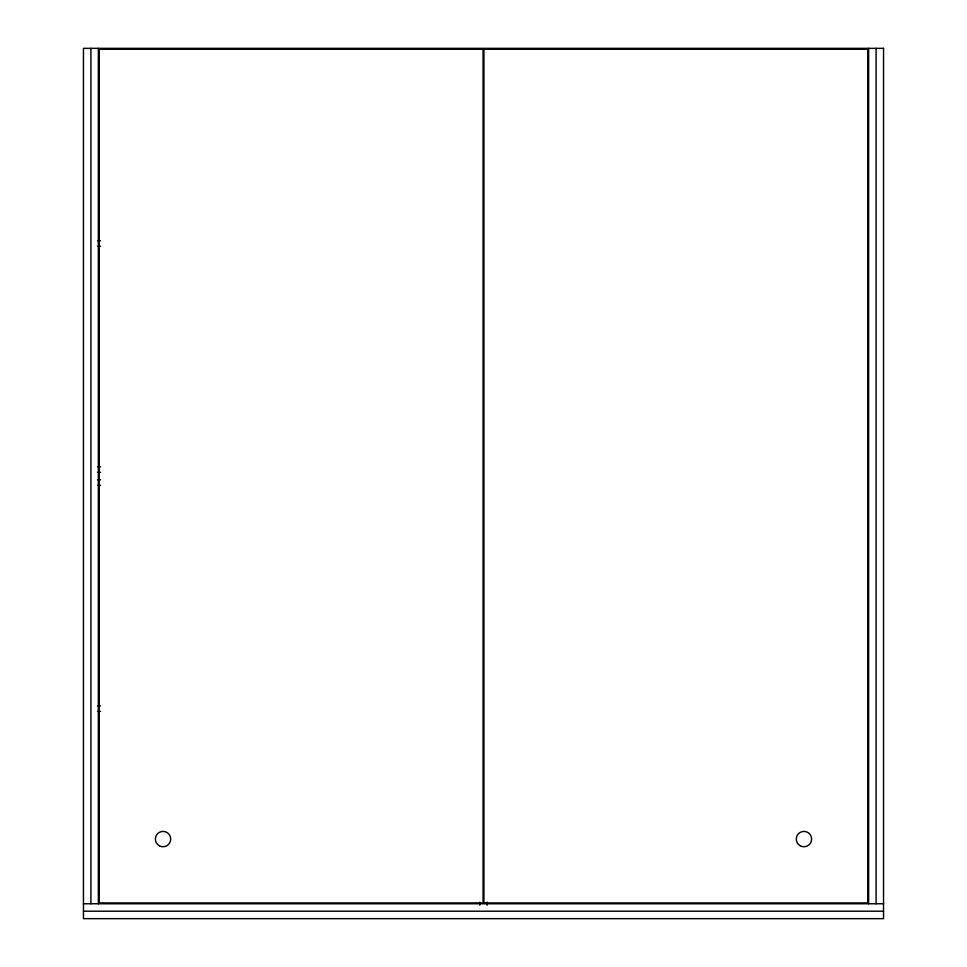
<?xml version="1.0" encoding="UTF-8"?>
<svg xmlns="http://www.w3.org/2000/svg" width="967" height="967" viewBox="0 0 967 967"><rect width="100%" height="100%" fill="white"/><g stroke="black" fill="none" stroke-linecap="round" stroke-linejoin="round"><path stroke-width="1.45" d="M97.546 240.71L100.556 240.71M97.546 246.247L100.556 246.247M97.546 466.795L100.556 466.795M97.546 472.331L100.556 472.331M97.546 479.777L100.556 479.777M97.546 485.313L100.556 485.313M97.546 705.862L100.556 705.862M97.546 711.398L100.556 711.398M83.464 903.758L883.536 903.758M83.464 911.204L883.536 911.204M876.09 48.35L876.09 903.758M868.644 48.35L868.644 903.758M487.223 902.151L487.223 905.172M479.777 902.151L479.777 905.172M98.356 48.35L98.356 903.758M90.91 48.35L90.91 903.758M883.536 48.35L83.464 48.35L83.464 918.65L883.536 918.65L883.536 48.35M483.077 49.196L99.202 49.196L99.202 902.9L483.077 902.9L483.077 49.196M867.798 49.196L483.923 49.196L483.923 902.9L867.798 902.9L867.798 49.196M800.12 845.714A7.663 7.663 0 0 0 811.627 839.066A7.663 7.663 0 0 0 800.12 832.43A7.663 7.663 0 0 0 800.12 845.714M159.204 845.714A7.663 7.663 0 0 0 170.712 839.066A7.663 7.663 0 0 0 159.204 832.43A7.663 7.663 0 0 0 159.204 845.714"/></g></svg>
